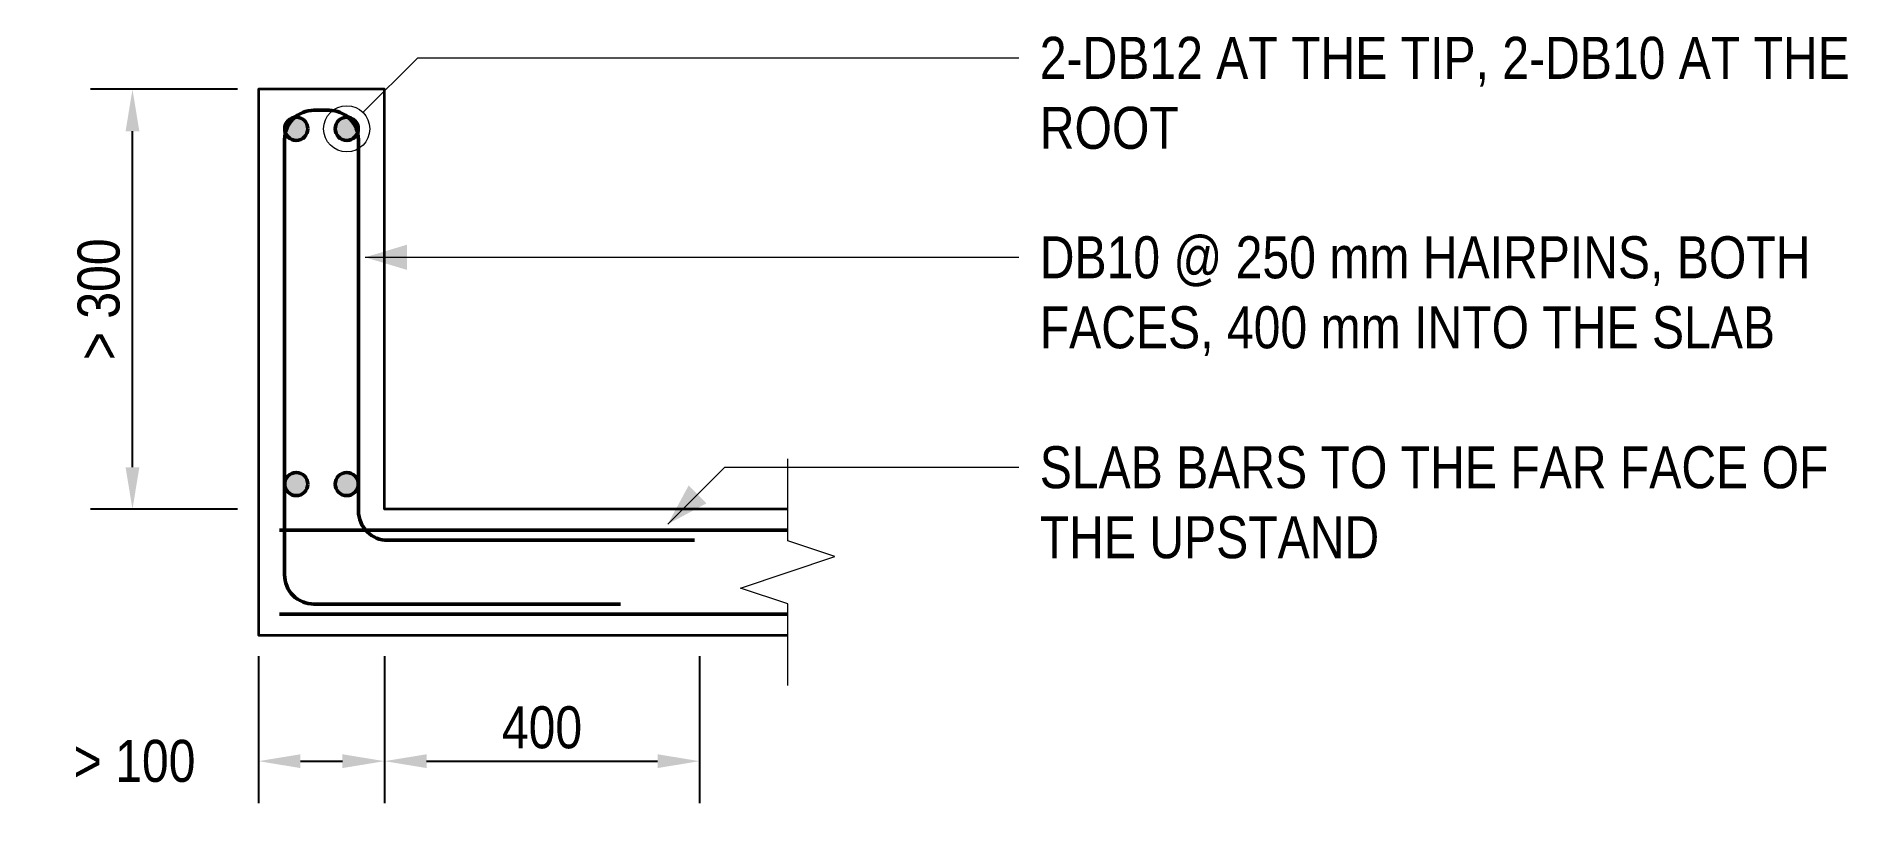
# Model space of a CAD drawing. Header units: millimetres. Extents: x 7585 to 9742, y -92225 to -91287.
import ezdxf

# ---------------------------------------------------------------- set-up
doc = ezdxf.new("R2010")
doc.units = ezdxf.units.MM
doc.header["$LTSCALE"] = 3.75
for name, color, linetype, lineweight in [('S-ANNO', 3, 'Continuous', 18), ('S-BREAK', 8, 'Continuous', 18), ('S-CONC', 4, 'Continuous', 35), ('S-DIMS', 2, 'Continuous', 18), ('S-REBR', 1, 'Continuous', 50), ('S-TEXT', 7, 'Continuous', 18)]:
    doc.layers.add(name, color=color, linetype=linetype, lineweight=lineweight)
doc.styles.add('AN', font='ARIALN_0.TTF')
doc.dimstyles.new('EIT-25', dxfattribs={"dimscale": 25, "dimtxt": 2, "dimasz": 2, "dimexe": 2, "dimexo": 1, "dimgap": 0.6, "dimtad": 1, "dimdec": 0, "dimtxsty": 'AN', "dimcen": 2.5, "dimclrd": 2, "dimclre": 8, "dimclrt": 7, "dimazin": 3, "dimtfac": 1, "dimtmove": 1, "dimatfit": 3, "dimlwd": -1, "dimlwe": -1, "dimarcsym": 0})

msp = doc.modelspace()

# ---------------------------------------------------------------- hatches: boundary and pattern name
at = {"layer": 'S-REBR'}
h = msp.add_hatch(color=256, dxfattribs=at)
h.dxf.hatch_style = 1
edge = h.paths.add_edge_path()
edge.add_arc((7895, -91397), 13.8, 0, 360)
h = msp.add_hatch(color=256, dxfattribs=at)
h.dxf.hatch_style = 1
edge = h.paths.add_edge_path()
edge.add_arc((7955, -91397), 13.8, 0, 360)
h = msp.add_hatch(color=256, dxfattribs=at)
h.dxf.hatch_style = 1
edge = h.paths.add_edge_path()
edge.add_arc((7895, -91820), 13.8, 0, 360)
h = msp.add_hatch(color=256, dxfattribs=at)
h.dxf.hatch_style = 1
edge = h.paths.add_edge_path()
edge.add_arc((7955, -91820), 13.8, 0, 360)

# ---------------------------------------------------------------- linework, layer by layer
at = {"layer": 'S-ANNO', "flags": 128}
for points in [[(7974.4, -91377.6), (8039.5, -91312.5), (8680, -91312.5), (8755, -91312.5)], [(7976.8, -91550), (8680, -91550), (8755, -91550)], [(8337.2, -91867.8), (8405, -91800), (8680, -91800), (8755, -91800)]]:
    msp.add_lwpolyline(points, dxfattribs=at)
at = {"layer": 'S-ANNO'}
msp.add_circle((7955, -91397), 27.5, dxfattribs=at)
for points in [[(7976.8, -91550), (8026.8, -91565), (8026.8, -91535)], [(8337.2, -91867.8), (8383.2, -91843), (8362, -91821.8)]]:
    msp.add_solid(points, dxfattribs=at)
at = {"layer": 'S-BREAK', "flags": 128}
msp.add_lwpolyline([(8480, -92060), (8480, -91962.5), (8423.8, -91943.8), (8536.2, -91906.2), (8480, -91887.5), (8480, -91790)], dxfattribs=at)
at = {"layer": 'S-CONC', "flags": 128}
msp.add_lwpolyline([(8480, -91850), (8000, -91850), (8000, -91350), (7850, -91350), (7850, -92000), (8480, -92000)], dxfattribs=at)
at = {"layer": 'S-REBR', "flags": 128}
msp.add_lwpolyline([(8281, -91963), (7916, -91963, -0.414214), (7881, -91928), (7881, -91410, -0.414214), (7916, -91375), (7934, -91375, -0.414214), (7969, -91410), (7969, -91852, 0.414214), (8004, -91887), (8369, -91887)], format="xyb", dxfattribs=at)
for points in [[(7875, -91875), (8480, -91875)], [(7875, -91975), (8480, -91975)]]:
    msp.add_lwpolyline(points, dxfattribs=at)
at = {"layer": 'S-REBR'}
for centre in [(7895, -91397), (7955, -91397), (7895, -91820), (7955, -91820)]:
    msp.add_circle(centre, 13.8, dxfattribs=at)

# ---------------------------------------------------------------- texts
at = {"layer": 'S-TEXT', "char_height": 50, "attachment_point": 1, "style": 'AN'}
for s, insert, width in [('2-DB12 AT THE TIP, 2-DB10 AT THE\\PROOT', (8780, -91287.5), 1015.469), ('DB10 @ 250 mm HAIRPINS, BOTH\\PFACES, 400 mm INTO THE SLAB', (8780, -91525), 966.696), ('SLAB BARS TO THE FAR FACE OF\\PTHE UPSTAND', (8780, -91775), 988.937)]:
    msp.add_mtext(s, dxfattribs=dict(at, insert=insert, width=width))

# ---------------------------------------------------------------- dimensions: what is measured, and where the dimension line sits
at = {"layer": 'S-DIMS'}
msp.add_linear_dim(base=(7700, -91850), p1=(7850, -91850), p2=(7850, -91350), angle=90, text='> 300', dimstyle='EIT-25', dxfattribs=at).render()
msp.add_linear_dim(base=(7850, -92150), p1=(7850, -92000), p2=(8000, -92000), location=(7702.5, -92150), text='> 100', dimstyle='EIT-25', override={"dimtmove": 2}, dxfattribs=at).render()
msp.add_linear_dim(base=(8000, -92150), p1=(8000, -92000), p2=(8375, -92000), text='400', dimstyle='EIT-25', dxfattribs=at).render()

doc.saveas('drawing.dxf')
